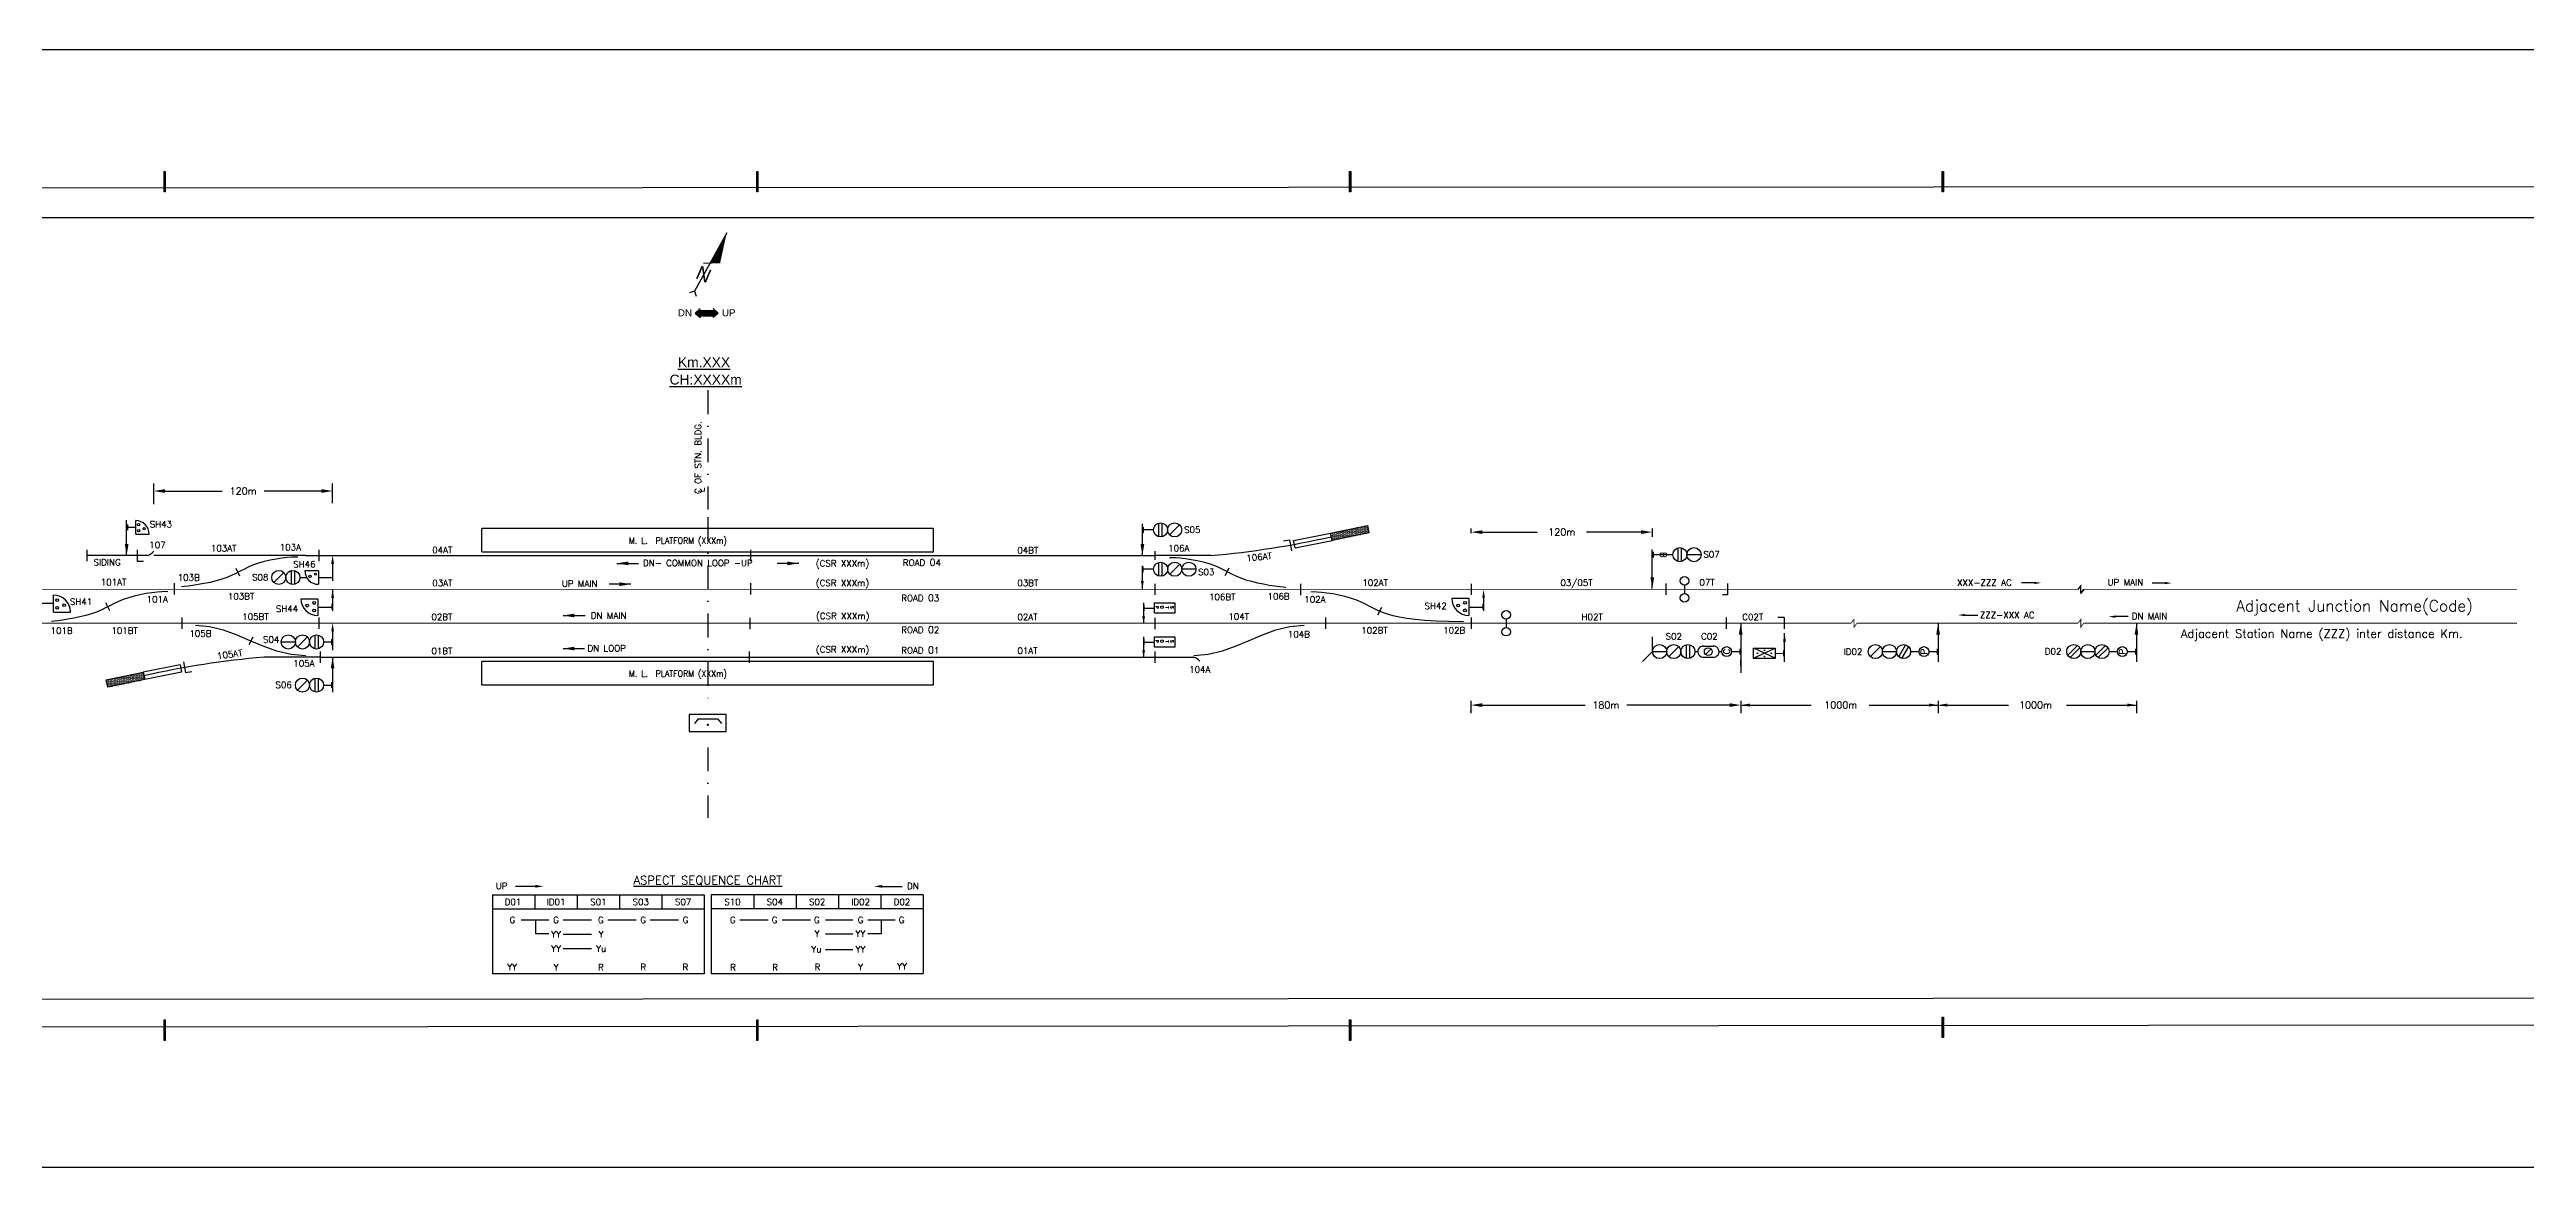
# Model space of a CAD drawing. Extents: x -19438 to 6205, y 191 to 8187.
# Drawn here: x -18953 to -18295, y 7890 to 8187 of the extents above; entities that cross this region are included whole.
import ezdxf
from ezdxf.enums import TextEntityAlignment as Align

# ---------------------------------------------------------------- set-up
doc = ezdxf.new("R2010")
doc.units = 0
doc.header["$LTSCALE"] = 0.5
doc.linetypes.add('DASHDOT', pattern=[25.4, 12.7, -6.35, 0, -6.35])
doc.linetypes.add('HIDDEN', pattern=[0.375, 0.25, -0.125])
doc.layers.get('0').update_dxf_attribs({"linetype": 'CONTINUOUS'})
doc.layers.get('DEFPOINTS').update_dxf_attribs({"linetype": 'CONTINUOUS'})
doc.layers.add('CHAINAGE', color=250, linetype='CONTINUOUS')
doc.layers.add('DIM', color=7, linetype='CONTINUOUS')
doc.styles.add('ARIAL', font='arial.ttf')
doc.styles.add('ROMANS', font='ROMANS.shx')
doc.dimstyles.get("Standard").update_dxf_attribs({"dimtxt": 0.18, "dimasz": 0.18, "dimexe": 0.18, "dimexo": 0.0625, "dimgap": 0.09, "dimtad": 0, "dimtih": 1, "dimtoh": 1, "dimdec": 4, "dimzin": 0, "dimdsep": 46, "dimtxsty": 'Standard', "dimcen": 0.09, "dimadec": 0, "dimazin": 0, "dimtfac": 1, "dimtdec": 4, "dimtofl": 0, "dimtmove": 0, "dimatfit": 3, "dimfxl": 1, "dimtolj": 1, "dimtzin": 0, "dimarcsym": 0})

# ---------------------------------------------------------------- blocks, each defined once
blk = doc.blocks.new('*D146')
at = {"color": 0, "lineweight": -2, "ltscale": 5, "transparency": 16777216}
for p, q in [((-18575.02, 8058.28), (-18575.02, 8059.52)), ((-18572.02, 8058.52), (-18557.49, 8058.52)), ((-18529.88, 8058.52), (-18544.41, 8058.52)), ((-18526.88, 8057.26), (-18526.88, 8059.52))]:
    blk.add_line(p, q, dxfattribs=at)
at = {"color": 0, "ltscale": 5, "transparency": 16777216}
for points in [[(-18572.02, 8059.02), (-18572.02, 8058.02), (-18575.02, 8058.52)], [(-18529.88, 8059.02), (-18529.88, 8058.02), (-18526.88, 8058.52)]]:
    blk.add_solid(points, dxfattribs=at)
at = {"layer": 'DEFPOINTS', "color": 0, "ltscale": 5, "transparency": 16777216}
for p in [(-18526.88, 8058.52), (-18575.02, 8053.28), (-18526.88, 8052.26)]:
    blk.add_point(p, dxfattribs=at)
at = {"color": 0, "ltscale": 5, "transparency": 16777216, "insert": (-18550.95, 8058.52), "char_height": 1.86, "attachment_point": 5, "style": 'ROMANS'}
blk.add_mtext('\\A1;120m', dxfattribs=at)
blk = doc.blocks.new('*D129')
at = {"color": 0, "lineweight": -2, "transparency": 16777216}
for p, q in [((-18925.05, 8065.95), (-18925.05, 8071.43)), ((-18922.05, 8069.43), (-18906.83, 8069.43)), ((-18880.53, 8069.43), (-18895.75, 8069.43)), ((-18877.53, 8066.19), (-18877.53, 8071.43))]:
    blk.add_line(p, q, dxfattribs=at)
at = {"color": 0, "transparency": 16777216}
for points in [[(-18922.05, 8069.93), (-18922.05, 8068.93), (-18925.05, 8069.43)], [(-18880.53, 8069.93), (-18880.53, 8068.93), (-18877.53, 8069.43)]]:
    blk.add_solid(points, dxfattribs=at)
at = {"layer": 'DEFPOINTS', "color": 0, "transparency": 16777216}
for p in [(-18877.53, 8069.43), (-18925.05, 8064.95), (-18877.53, 8065.19)]:
    blk.add_point(p, dxfattribs=at)
at = {"color": 0, "transparency": 16777216, "insert": (-18901.29, 8069.43), "char_height": 1.86, "attachment_point": 5, "style": 'ROMANS'}
blk.add_mtext('\\A1;120m', dxfattribs=at)

msp = doc.modelspace()

# ---------------------------------------------------------------- hatches: boundary and pattern name
h = msp.add_hatch(color=256)
h.dxf.hatch_style = 1
h.paths.add_polyline_path([(-18921.9776, 8154.3053), (-18922.2647, 8154.3053), (-18922.2647, 8148.8808), (-18921.9776, 8148.8808)])
h = msp.add_hatch(color=256)
h.dxf.hatch_style = 1
h.paths.add_polyline_path([(-18764.521, 8154.3053), (-18764.8081, 8154.3053), (-18764.8081, 8148.8808), (-18764.521, 8148.8808)])
h = msp.add_hatch(color=256)
h.dxf.hatch_style = 1
h.paths.add_polyline_path([(-18607.0253, 8154.3053), (-18607.3123, 8154.3053), (-18607.3123, 8148.8808), (-18607.0253, 8148.8808)])
h = msp.add_hatch(color=256)
h.dxf.hatch_style = 1
h.paths.add_polyline_path([(-18449.554, 8154.3053), (-18449.8411, 8154.3053), (-18449.8411, 8148.8808), (-18449.554, 8148.8808)])
h = msp.add_hatch(color=256)
h.dxf.hatch_style = 1
h.paths.add_polyline_path([(-18772.7986, 8138.0005), (-18777.2216, 8130.0035), (-18774.5402, 8130.121)])
h = msp.add_hatch(color=256)
h.dxf.hatch_style = 1
h.paths.add_polyline_path([(-18779.8508, 8117.4863), (-18779.8508, 8117.8809), (-18781.1942, 8116.7051), (-18779.8508, 8115.5294), (-18779.8508, 8115.924), (-18776.395, 8115.924), (-18776.395, 8115.5294), (-18775.0516, 8116.7051), (-18776.395, 8117.8809), (-18776.395, 8117.4863)])
h = msp.add_hatch()
h.set_pattern_fill('DOTS', color=256, scale=4.8)
h.set_pattern_definition([(0, (-19201.87638, 8096.01174), (0.15, 0.3), [0, -0.3])])
h.paths.add_polyline_path([(-18612.3888, 8058.2738), (-18611.988, 8056.3144), (-18602.1908, 8058.3185), (-18602.5916, 8060.2779)])
h = msp.add_hatch()
h.set_pattern_fill('DOTS', color=256, scale=4.8)
h.set_pattern_definition([(0, (-19379.35213, 8072.83102), (0.15, 0.3), [0, -0.3])])
h.paths.add_polyline_path([(-18927.4553, 8019.3546), (-18927.8561, 8021.3141), (-18937.6532, 8019.31), (-18937.2524, 8017.3506)])
h = msp.add_hatch(color=256)
h.dxf.hatch_style = 1
h.paths.add_polyline_path([(-18921.9776, 7928.9721), (-18922.2647, 7928.9721), (-18922.2647, 7923.5476), (-18921.9776, 7923.5476)])
h = msp.add_hatch(color=256)
h.dxf.hatch_style = 1
h.paths.add_polyline_path([(-18764.521, 7928.9721), (-18764.8081, 7928.9721), (-18764.8081, 7923.5476), (-18764.521, 7923.5476)])
h = msp.add_hatch(color=256)
h.dxf.hatch_style = 1
h.paths.add_polyline_path([(-18607.0253, 7928.9721), (-18607.3123, 7928.9721), (-18607.3123, 7923.5476), (-18607.0253, 7923.5476)])
h = msp.add_hatch(color=256)
h.dxf.hatch_style = 1
h.paths.add_polyline_path([(-18449.554, 7929.7221), (-18449.8411, 7929.7221), (-18449.8411, 7924.2976), (-18449.554, 7924.2976)])

# ---------------------------------------------------------------- linework, layer by layer
for p, q in [((-19394.8511, 8149.7242), (-17662.1127, 8150.6272)), ((-17669.1788, 8141.9942), (-19368.7605, 8141.9942)), ((-18772.7986, 8138.0005), (-18781.3674, 8122.5077)), ((-18778.9407, 8129.9282), (-18774.5402, 8130.121)), ((-18781.3674, 8122.5077), (-18782.681, 8122.0495)), ((-18781.3674, 8122.5077), (-18780.8933, 8121.1998)), ((-18932.0502, 8060.5205), (-18932.0502, 8059.0205)), ((-18929.851, 8059.7705), (-18932.0502, 8059.7705)), ((-18662.1816, 8059.8653), (-18662.1816, 8058.3653)), ((-18659.4296, 8059.1153), (-18662.1816, 8059.1153)), ((-18658.0046, 8057.2951), (-18658.0046, 8060.9355)), ((-18657.1046, 8057.2951), (-18657.1046, 8060.9355)), ((-18652.48, 8060.4423), (-18655.1292, 8057.7882)), ((-18622.6719, 8053.55), (-18623.2424, 8056.4952)), ((-18942.8645, 8053.8201), (-18942.8645, 8050.8201)), ((-18926.711, 8052.3201), (-18942.8645, 8052.3201)), ((-18929.4546, 8053.8197), (-18929.4546, 8050.8197)), ((-18884.7624, 8052.3201), (-18924.9819, 8052.3201)), ((-18902.1343, 8046.8326), (-18903.1886, 8048.8763)), ((-18881.1982, 8053.819), (-18881.1982, 8050.819)), ((-18877.5254, 8049.4615), (-18877.5254, 8045.5848)), ((-18766.5153, 8053.8387), (-18766.5153, 8050.8387)), ((-18662.2573, 8049.4144), (-18662.2573, 8047.9144)), ((-18659.4026, 8048.6644), (-18662.2573, 8048.6644)), ((-18659.0238, 8053.4455), (-18659.0238, 8051.1955)), ((-18644.1281, 8052.3068), (-18659.0238, 8052.3205)), ((-18657.9776, 8046.8442), (-18657.9776, 8050.4846)), ((-18657.0776, 8046.8442), (-18657.0776, 8050.4846)), ((-18652.4529, 8049.9915), (-18655.1022, 8047.3374)), ((-18648.1526, 8048.6644), (-18651.9026, 8048.6627)), ((-18640.3377, 8047.0285), (-18639.2834, 8049.0721)), ((-18526.7015, 8053.2802), (-18526.7015, 8051.7802)), ((-18521.4515, 8052.5302), (-18526.7015, 8052.5302)), ((-18520.0265, 8050.71), (-18520.0265, 8054.3504)), ((-18519.1265, 8050.71), (-18519.1265, 8054.3504)), ((-18513.9515, 8052.5302), (-18517.7015, 8052.5302)), ((-18919.6368, 8044.9855), (-18919.6368, 8041.9855)), ((-18893.151, 8045.1446), (-18890.5018, 8047.7987)), ((-18888.5264, 8048.2918), (-18888.5264, 8044.6515)), ((-18887.6264, 8048.2918), (-18887.6264, 8044.6515)), ((-18886.2014, 8046.4716), (-18884.398, 8046.4716)), ((-18877.5254, 8043.2876), (-18877.5254, 8041.7876)), ((-18766.4977, 8044.9453), (-18766.4977, 8041.9453)), ((-18659.0617, 8044.8205), (-18659.0617, 8041.8205)), ((-18620.3549, 8044.7829), (-18620.3549, 8041.7829)), ((-18575.0219, 8044.8205), (-18575.0219, 8041.8205)), ((-18523.2798, 8044.908), (-18523.2798, 8041.908)), ((-18518.3298, 8044.4455), (-18518.3298, 8042.1955)), ((-18506.9071, 8044.8659), (-18506.9071, 8041.8659)), ((-18425.4303, 8045.0312), (-18428.8053, 8045.0312)), ((-18413.0367, 8044.3375), (-18413.7995, 8043.3205)), ((-18413.0367, 8042.2772), (-18413.0367, 8044.3375)), ((-18413.0367, 8042.3034), (-18413.0367, 8044.3375)), ((-18413.0367, 8042.3034), (-18412.274, 8043.3205)), ((-18412.274, 8043.3205), (-18413.0367, 8042.3034)), ((-18390.7154, 8044.9839), (-18394.0904, 8044.9839)), ((-18951.6898, 8039.543), (-18954.9761, 8039.5484)), ((-18951.6898, 8037.293), (-18951.6898, 8041.793)), ((-18951.6898, 8037.293), (-18947.1898, 8037.293)), ((-18936.7314, 8037.6517), (-18937.7857, 8039.6954)), ((-18917.609, 8035.8205), (-18917.609, 8032.8205)), ((-18885.9425, 8040.842), (-18881.4425, 8040.842)), ((-18881.1982, 8035.8205), (-18881.1982, 8032.8205)), ((-18766.6877, 8035.7247), (-18766.6877, 8032.7247)), ((-18661.8722, 8037.6071), (-18661.8722, 8039.1071)), ((-18661.8722, 8038.3571), (-18659.1775, 8038.3571)), ((-18659.0238, 8035.734), (-18659.0238, 8032.734)), ((-18613.7159, 8035.8205), (-18613.7159, 8032.8205)), ((-18599.845, 8036.5357), (-18598.7907, 8038.5794)), ((-18575.0219, 8035.8205), (-18575.0219, 8032.8205)), ((-18565.7316, 8035.4455), (-18565.7316, 8033.1955)), ((-18507.3059, 8035.8205), (-18507.3059, 8032.8205)), ((-18491.8431, 8035.8205), (-18491.8431, 8032.8205)), ((-18443.8043, 8036.4974), (-18440.4293, 8036.4974)), ((-18400.4291, 8036.0726), (-18403.8041, 8036.0726)), ((-18898.6931, 8030.6118), (-18899.7474, 8028.5681)), ((-18891.1719, 8029.3413), (-18887.4219, 8029.343)), ((-18886.8715, 8028.0143), (-18884.2223, 8030.6684)), ((-18882.2469, 8031.1615), (-18882.2469, 8027.5211)), ((-18881.3469, 8031.1615), (-18881.3469, 8027.5211)), ((-18879.9219, 8029.3413), (-18877.7227, 8029.3413)), ((-18877.7227, 8028.5913), (-18877.7227, 8030.0913)), ((-18877.7227, 8028.5913), (-18877.7227, 8030.0913)), ((-18877.5254, 8031.924), (-18877.5254, 8027.2094)), ((-18661.8722, 8028.5728), (-18661.8722, 8030.0728)), ((-18661.8722, 8029.3228), (-18659.1775, 8029.3228)), ((-18526.8229, 8026.7889), (-18526.8229, 8030.7334)), ((-18491.7727, 8024.0318), (-18491.7727, 8031.6982)), ((-18917.1722, 8024.0785), (-18916.6016, 8021.1332)), ((-18880.8202, 8025.308), (-18895.7159, 8025.3217)), ((-18880.8202, 8026.808), (-18880.8202, 8023.808)), ((-18766.8903, 8026.8161), (-18766.8903, 8023.8161)), ((-18659.0238, 8026.8204), (-18659.0238, 8023.8204)), ((-18652.5929, 8025.3204), (-18648.727, 8025.3204)), ((-18529.4746, 8024.1372), (-18526.8229, 8026.7889)), ((-18526.8229, 8026.7889), (-18523.0729, 8026.7889)), ((-18522.5238, 8025.4631), (-18519.8721, 8028.1147)), ((-18517.8979, 8028.6091), (-18517.8979, 8024.9687)), ((-18516.9979, 8028.6091), (-18516.9979, 8024.9687)), ((-18515.5729, 8026.7889), (-18514.7962, 8026.7889)), ((-18513.4373, 8025.3003), (-18510.55, 8025.2999)), ((-18513.4324, 8028.2759), (-18510.5452, 8028.2755)), ((-18512.7594, 8026.0347), (-18511.2745, 8027.5197)), ((-18509.1723, 8026.7889), (-18508.4479, 8026.7889)), ((-18505.8229, 8026.7889), (-18503.5729, 8026.7889)), ((-18503.5729, 8026.0389), (-18503.5729, 8027.5389)), ((-18503.4059, 8023.0625), (-18503.4059, 8024.5625)), ((-18494.26, 8025.0068), (-18499.9412, 8027.6591)), ((-18494.3147, 8027.6319), (-18499.8878, 8025.068)), ((-18494.2483, 8026.33), (-18491.9225, 8026.3247)), ((-18491.9225, 8025.58), (-18491.9225, 8027.08)), ((-18468.951, 8025.4631), (-18466.2994, 8028.1147)), ((-18465.7502, 8026.7889), (-18462.0002, 8026.7889)), ((-18459.5935, 8028.5875), (-18461.4346, 8025.447)), ((-18458.8171, 8028.1323), (-18460.6582, 8024.9918)), ((-18458.2502, 8026.7889), (-18456.0002, 8026.7889)), ((-18453.3752, 8026.7889), (-18451.1252, 8026.7889)), ((-18451.1252, 8026.0389), (-18451.1252, 8027.5389)), ((-18413.9505, 8028.3942), (-18416.5246, 8025.82)), ((-18413.3141, 8027.7578), (-18415.8882, 8025.1836)), ((-18413.0444, 8026.7889), (-18409.2944, 8026.7889)), ((-18406.4505, 8028.3942), (-18409.0246, 8025.82)), ((-18405.8141, 8027.7578), (-18408.3882, 8025.1836)), ((-18405.5444, 8026.7889), (-18403.2944, 8026.7889)), ((-18400.6694, 8026.7889), (-18398.4194, 8026.7889)), ((-18398.4194, 8026.0389), (-18398.4194, 8027.5389)), ((-18886.8715, 8016.5579), (-18884.2223, 8019.2119)), ((-18882.2469, 8019.7051), (-18882.2469, 8016.0647)), ((-18881.3469, 8019.7051), (-18881.3469, 8016.0647)), ((-18879.9219, 8017.8849), (-18877.7227, 8017.8849)), ((-18877.7227, 8017.1349), (-18877.7227, 8018.6349)), ((-18575.0975, 8013.7266), (-18575.0975, 8010.4467)), ((-18575.0748, 8010.9076), (-18575.0748, 8011.0804)), ((-18572.0748, 8012.5804), (-18544.7719, 8012.5804)), ((-18506.3832, 8012.5804), (-18533.6862, 8012.5804)), ((-18503.4059, 8013.7266), (-18503.4059, 8010.4467)), ((-18502.9754, 8012.5841), (-18484.6758, 8012.5841)), ((-18469.2578, 8012.5841), (-18450.9581, 8012.5841)), ((-18450.9403, 8013.7236), (-18450.9403, 8010.4437)), ((-18450.5276, 8012.5841), (-18432.228, 8012.5841)), ((-18416.81, 8012.5841), (-18398.5104, 8012.5841)), ((-18398.2166, 8013.7266), (-18398.2166, 8010.4467)), ((-18780.3754, 8008.9303), (-18781.4145, 8007.7169)), ((-18780.3914, 8008.9303), (-18775.2441, 8008.9303)), ((-18775.2601, 8008.9303), (-18774.221, 8007.7169)), ((-18823.7, 7964.4455), (-18828.95, 7964.4455)), ((-18731.4656, 7964.4455), (-18726.2156, 7964.4455)), ((-18835.029, 7962.1973), (-18778.779, 7962.1973)), ((-18835.029, 7962.1973), (-18835.029, 7941.2542)), ((-18835.029, 7958.4473), (-18778.779, 7958.4473)), ((-18823.779, 7962.1973), (-18823.779, 7958.4473)), ((-18812.529, 7962.1973), (-18812.529, 7958.4473)), ((-18801.279, 7962.1973), (-18801.279, 7958.4473)), ((-18790.029, 7962.1973), (-18790.029, 7958.4473)), ((-18778.779, 7962.1973), (-18778.779, 7941.2542)), ((-18776.904, 7962.1973), (-18776.904, 7941.3068)), ((-18720.6437, 7962.1973), (-18776.904, 7962.1973)), ((-18720.6454, 7958.4473), (-18776.904, 7958.4473)), ((-18765.654, 7962.1973), (-18765.654, 7958.4473)), ((-18754.404, 7962.1973), (-18754.404, 7958.4473)), ((-18743.154, 7962.1973), (-18743.154, 7958.4473)), ((-18731.904, 7962.1973), (-18731.904, 7958.4473)), ((-18731.904, 7961.8223), (-18731.904, 7958.4473)), ((-18720.6437, 7962.1973), (-18720.653, 7941.3068)), ((-18827.3848, 7955.5325), (-18820.1054, 7955.5325)), ((-18823.6348, 7955.5325), (-18823.6348, 7951.8454)), ((-18820.0993, 7951.8454), (-18823.6348, 7951.8454)), ((-18816.279, 7955.5325), (-18808.779, 7955.5325)), ((-18816.279, 7951.7205), (-18808.779, 7951.7205)), ((-18804.3606, 7955.5325), (-18796.8606, 7955.5325)), ((-18793.1106, 7955.5325), (-18785.6106, 7955.5325)), ((-18769.3221, 7955.5325), (-18761.8221, 7955.5325)), ((-18758.0721, 7955.5325), (-18750.5721, 7955.5325)), ((-18746.5927, 7955.5325), (-18739.3221, 7955.5325)), ((-18746.5579, 7951.8298), (-18739.3221, 7951.8298)), ((-18739.0715, 7951.8298), (-18739.0579, 7951.8298)), ((-18735.3575, 7955.5325), (-18728.0721, 7955.5325)), ((-18731.8221, 7951.8454), (-18735.3575, 7951.8454)), ((-18731.8221, 7955.5325), (-18731.8221, 7951.8454)), ((-18816.279, 7947.9375), (-18808.779, 7947.9375)), ((-18746.5927, 7947.6759), (-18739.3221, 7947.6759)), ((-18778.779, 7941.2542), (-18835.029, 7941.2542)), ((-18776.904, 7941.3068), (-18720.653, 7941.3068)), ((-19368.7481, 7934.2441), (-17669.3322, 7935.1253)), ((-19368.7481, 7934.2441), (-17669.3322, 7935.1253)), ((-19368.7481, 7934.2441), (-17669.3322, 7935.1253)), ((-19394.8511, 7926.7453), (-17661.9968, 7928.2221))]:
    msp.add_line(p, q)
at = {"linetype": 'DASHDOT'}
msp.add_line((-18777.8463, 8117.4863), (-18777.8463, 8115.924), dxfattribs=at)
at = {"ltscale": 5}
for p, q in [((-18833.6876, 8059.5211), (-18837.8446, 8059.5211)), ((-18837.8446, 8053.3042), (-18837.8446, 8059.5211)), ((-18791.9989, 8059.5211), (-18833.6932, 8059.5211)), ((-18768.7939, 8059.5211), (-18791.9989, 8059.5211)), ((-18717.8325, 8059.5211), (-18769.6938, 8059.5211)), ((-18717.8325, 8053.3042), (-18717.8325, 8059.5211)), ((-18624.9178, 8056.1707), (-18623.2424, 8056.4952)), ((-18929.4546, 8050.8197), (-18927.748, 8050.8197)), ((-18877.5254, 8050.0701), (-18877.5254, 8049.4615)), ((-18662.3789, 8046.0881), (-18662.3789, 8049.6074)), ((-18877.5254, 8041.0376), (-18877.5254, 8037.5791)), ((-18571.7219, 8041.0705), (-18571.7219, 8037.612)), ((-18506.9071, 8041.8659), (-18508.2386, 8041.8659)), ((-18491.8431, 8035.8205), (-18493.5496, 8035.8205)), ((-18833.6876, 8024.2009), (-18837.8446, 8024.2009)), ((-18837.8446, 8017.984), (-18837.8446, 8024.2009)), ((-18791.9989, 8024.2009), (-18833.6932, 8024.2009)), ((-18768.7939, 8024.2009), (-18791.9989, 8024.2009)), ((-18717.8325, 8024.2009), (-18769.6938, 8024.2009)), ((-18717.8325, 8017.984), (-18717.8325, 8024.2009)), ((-18914.9262, 8021.4578), (-18916.6016, 8021.1332))]:
    msp.add_line(p, q, dxfattribs=at)
at = {"linetype": 'Continuous'}
for p, q in [((-18622.1859, 8056.2698), (-18612.3888, 8058.2738)), ((-18621.7851, 8054.3103), (-18622.1859, 8056.2698)), ((-18621.7851, 8054.3103), (-18611.988, 8056.3144)), ((-18612.3888, 8058.2738), (-18602.5916, 8060.2779)), ((-18611.988, 8056.3144), (-18612.3888, 8058.2738)), ((-18602.1908, 8058.3185), (-18611.988, 8056.3144)), ((-18602.5916, 8060.2779), (-18602.1908, 8058.3185)), ((-18918.059, 8023.3181), (-18927.8561, 8021.3141)), ((-18918.059, 8023.3181), (-18917.6582, 8021.3587)), ((-18937.6532, 8019.31), (-18927.8561, 8021.3141)), ((-18937.2524, 8017.3506), (-18937.6532, 8019.31)), ((-18927.4553, 8019.3546), (-18937.2524, 8017.3506)), ((-18927.8561, 8021.3141), (-18927.4553, 8019.3546)), ((-18917.6582, 8021.3587), (-18927.4553, 8019.3546))]:
    msp.add_line(p, q, dxfattribs=at)
at = {"linetype": 'HIDDEN', "ltscale": 27}
msp.add_line((-18877.5239, 8032.1364), (-18877.5239, 8031.924), dxfattribs=at)
for points in [[(-18922.2647, 8154.3053), (-18921.9776, 8154.3053), (-18921.9776, 8148.8808), (-18922.2647, 8148.8808)], [(-18764.8081, 8154.3053), (-18764.521, 8154.3053), (-18764.521, 8148.8808), (-18764.8081, 8148.8808)], [(-18607.3123, 8154.3053), (-18607.0253, 8154.3053), (-18607.0253, 8148.8808), (-18607.3123, 8148.8808)], [(-18449.8411, 8154.3053), (-18449.554, 8154.3053), (-18449.554, 8148.8808), (-18449.8411, 8148.8808)], [(-18653.7775, 8039.7071), (-18653.7775, 8037.0071), (-18659.1775, 8037.0071), (-18659.1775, 8039.7071)], [(-18653.7775, 8030.6728), (-18653.7775, 8027.9728), (-18659.1775, 8027.9728), (-18659.1775, 8030.6728)], [(-18499.9961, 8027.7165), (-18494.238, 8027.7165), (-18494.238, 8024.9722), (-18499.9961, 8024.9722)], [(-18773.0051, 8010.0907), (-18782.7551, 8010.0907), (-18782.7551, 8005.5907), (-18773.0051, 8005.5907)], [(-18922.2647, 7928.9721), (-18921.9776, 7928.9721), (-18921.9776, 7923.5476), (-18922.2647, 7923.5476)], [(-18764.8081, 7928.9721), (-18764.521, 7928.9721), (-18764.521, 7923.5476), (-18764.8081, 7923.5476)], [(-18607.3123, 7928.9721), (-18607.0253, 7928.9721), (-18607.0253, 7923.5476), (-18607.3123, 7923.5476)], [(-18449.8411, 7929.7221), (-18449.554, 7929.7221), (-18449.554, 7924.2976), (-18449.8411, 7924.2976)]]:
    msp.add_lwpolyline(points, close=True)
at = {"linetype": 'DASHDOT'}
for points in [[(-18777.8385, 8096.2137), (-18777.8385, 8064.5031)], [(-18777.8385, 8062.4721), (-18777.8385, 8012.8025)], [(-18777.8385, 8001.3589), (-18777.8385, 7982.6199)]]:
    msp.add_lwpolyline(points, dxfattribs=at)
at = {"linetype": 'ByBlock'}
for points in [[(-18886.7279, 8051.8534), (-18887.3651, 8051.8967), (-18888.3319, 8051.8681), (-18889.5593, 8051.7693), (-18890.9784, 8051.602), (-18892.5201, 8051.3679), (-18894.1155, 8051.0688), (-18895.6955, 8050.7064), (-18897.1913, 8050.2823), (-18898.5516, 8049.8004), (-18899.797, 8049.2733), (-18900.9658, 8048.7156), (-18902.0962, 8048.1419), (-18903.2267, 8047.5669), (-18904.3955, 8047.0053), (-18905.6409, 8046.4716), (-18907.0012, 8045.9805), (-18908.4974, 8045.5441), (-18910.08, 8045.1636), (-18911.6823, 8044.8376), (-18913.2375, 8044.5648), (-18914.6789, 8044.3438), (-18915.9396, 8044.1732), (-18916.9529, 8044.0518), (-18917.6519, 8043.978)], [(-18655.1789, 8051.7618), (-18654.5417, 8051.8051), (-18653.5749, 8051.7765), (-18652.3475, 8051.6777), (-18650.9284, 8051.5104), (-18649.3867, 8051.2763), (-18647.7914, 8050.9772), (-18646.2113, 8050.6147), (-18644.7155, 8050.1906), (-18643.3552, 8049.7088), (-18642.1098, 8049.1817), (-18640.941, 8048.624), (-18639.8106, 8048.0503), (-18638.6801, 8047.4753), (-18637.5114, 8046.9137), (-18636.266, 8046.38), (-18634.9056, 8045.8889), (-18633.4095, 8045.4525), (-18631.8268, 8045.0719), (-18630.2245, 8044.746), (-18628.6693, 8044.4732), (-18627.2279, 8044.2522), (-18625.9672, 8044.0816), (-18624.9539, 8043.9601), (-18624.2549, 8043.8864)], [(-18921.325, 8042.6725), (-18921.9622, 8042.7158), (-18922.929, 8042.6872), (-18924.1564, 8042.5884), (-18925.5754, 8042.4211), (-18927.1171, 8042.1871), (-18928.7125, 8041.8879), (-18930.2926, 8041.5255), (-18931.7883, 8041.1014), (-18933.1487, 8040.6195), (-18934.3941, 8040.0924), (-18935.5629, 8039.5347), (-18936.6933, 8038.961), (-18937.8238, 8038.386), (-18938.9925, 8037.8244), (-18940.2379, 8037.2907), (-18941.5983, 8036.7997), (-18943.0944, 8036.3632), (-18944.677, 8035.9827), (-18946.2794, 8035.6567), (-18947.8346, 8035.3839), (-18949.276, 8035.1629), (-18950.5367, 8034.9923), (-18951.55, 8034.8709), (-18952.249, 8034.7971)], [(-18617.6081, 8042.6725), (-18616.9709, 8042.7158), (-18616.0041, 8042.6872), (-18614.7766, 8042.5884), (-18613.3576, 8042.4211), (-18611.8159, 8042.1871), (-18610.2205, 8041.8879), (-18608.6405, 8041.5255), (-18607.1447, 8041.1014), (-18605.7843, 8040.6195), (-18604.5389, 8040.0924), (-18603.3702, 8039.5347), (-18602.2397, 8038.961), (-18601.1093, 8038.386), (-18599.9405, 8037.8244), (-18598.6951, 8037.2907), (-18597.3347, 8036.7997), (-18595.8198, 8036.3632), (-18594.1051, 8035.9827), (-18592.1446, 8035.6567), (-18589.8916, 8035.3839), (-18587.3, 8035.1629), (-18584.3234, 8034.9923), (-18580.9154, 8034.8709), (-18577.0296, 8034.7971)], [(-18884.7239, 8025.6873), (-18888.5093, 8026.0019), (-18892.3457, 8026.9151), (-18895.9563, 8028.2061), (-18899.4468, 8029.686), (-18902.9227, 8031.166), (-18906.4896, 8032.457), (-18910.2529, 8033.3702), (-18913.9979, 8033.6893)], [(-18648.6929, 8025.7747), (-18644.9075, 8026.0893), (-18641.0711, 8027.0025), (-18637.4605, 8028.2935), (-18633.97, 8029.7735), (-18630.4941, 8031.2534), (-18626.9273, 8032.5445), (-18623.1639, 8033.4576), (-18619.4189, 8033.7767)]]:
    msp.add_lwpolyline(points, dxfattribs=at)
for points in [[(-18884.7624, 8052.3201), (-18833.8601, 8052.3201)], [(-18837.8446, 8053.3042), (-18816.173, 8053.3042)], [(-18833.8446, 8052.3205), (-18787.7965, 8052.3205)], [(-18816.173, 8053.3042), (-18791.6798, 8053.3042)], [(-18791.6798, 8053.3042), (-18717.8325, 8053.3042)], [(-18787.7965, 8052.3205), (-18659.0238, 8052.3205)], [(-18880.8202, 8025.3224), (-18833.9906, 8025.3224)], [(-18833.9584, 8025.3223), (-18788.2441, 8025.3203)], [(-18788.2441, 8025.3203), (-18652.5929, 8025.3208)], [(-18837.8446, 8017.984), (-18816.173, 8017.984)], [(-18816.173, 8017.984), (-18791.6798, 8017.984)], [(-18791.6798, 8017.984), (-18717.8325, 8017.984)]]:
    msp.add_lwpolyline(points)
for points, const_width in [([(-19033.1446, 8043.3205), (-18560.5013, 8043.3205)], 0.225), ([(-18560.8506, 8043.3205), (-18413.7995, 8043.3205)], 0.225), ([(-18413.7995, 8043.3205), (-18413.0367, 8044.3375), (-18413.0367, 8042.3034), (-18412.274, 8043.3205)], 0.2), ([(-18412.274, 8043.3205), (-18297.1782, 8043.3205)], 0.225), ([(-18474.0601, 8034.3205), (-18473.2974, 8035.3375), (-18473.2974, 8033.3034), (-18472.5346, 8034.3205)], 0.2), ([(-18413.7995, 8034.3205), (-18413.0367, 8035.3375), (-18413.0367, 8033.3034), (-18412.274, 8034.3205)], 0.2), ([(-19088.681, 8034.3205), (-18474.0601, 8034.3205)], 0.225), ([(-18472.5346, 8034.3205), (-18413.7995, 8034.3205)], 0.225), ([(-18412.274, 8034.3205), (-18297.1782, 8034.3205)], 0.225)]:
    msp.add_lwpolyline(points, dxfattribs=dict(const_width=const_width))
at = {"ltscale": 5}
for points in [[(-18662.3679, 8043.2415), (-18662.3789, 8046.0881)], [(-18662.0392, 8039.7344), (-18662.0392, 8034.3551)], [(-18662.0392, 8030.7), (-18662.0392, 8025.3208)]]:
    msp.add_lwpolyline(points, dxfattribs=at)
at = {"linetype": 'HIDDEN', "ltscale": 27}
msp.add_lwpolyline([(-18877.5239, 8032.1364), (-18877.5239, 8031.924)], dxfattribs=at)
at = {"const_width": 0.3}
msp.add_lwpolyline([(-18777.9878, 8007.3353, -1), (-18777.6878, 8007.3353, -1)], format="xyb", close=True, dxfattribs=at)
for centre, radius in [((-18657.5546, 8059.1153), 1.875), ((-18653.8046, 8059.1153), 1.875), ((-18657.5276, 8048.6644), 1.875), ((-18653.7776, 8048.6644), 1.875), ((-18650.0276, 8048.6644), 1.875), ((-18519.5765, 8052.5302), 1.875), ((-18515.8265, 8052.5302), 1.875), ((-18891.8264, 8046.4716), 1.875), ((-18888.0764, 8046.4716), 1.875), ((-18518.3298, 8045.5705), 1.125), ((-18518.3298, 8041.0705), 1.125), ((-18950.6862, 8040.4334), 0.375), ((-18950.6862, 8038.4302), 0.375), ((-18948.8609, 8039.1431), 0.375), ((-18565.7316, 8036.5705), 1.125), ((-18889.2969, 8029.3413), 1.875), ((-18885.5469, 8029.3413), 1.875), ((-18881.7969, 8029.3413), 1.875), ((-18565.7316, 8032.0705), 1.125), ((-18524.9479, 8026.7889), 1.875), ((-18521.1979, 8026.7889), 1.875), ((-18517.4479, 8026.7889), 1.875), ((-18512.017, 8026.7772), 1.05), ((-18507.1354, 8026.7889), 1.3125), ((-18498.95, 8026.3375), 0.1031), ((-18497.1201, 8027.116), 0.1031), ((-18497.1201, 8025.5173), 0.1031), ((-18495.2695, 8026.3375), 0.1031), ((-18467.6252, 8026.7889), 1.875), ((-18463.8752, 8026.7889), 1.875), ((-18460.1252, 8026.7889), 1.875), ((-18454.6877, 8026.7889), 1.3125), ((-18414.9194, 8026.7889), 1.875), ((-18411.1694, 8026.7889), 1.875), ((-18407.4194, 8026.7889), 1.875), ((-18401.9819, 8026.7889), 1.3125), ((-18885.5469, 8017.8849), 1.875), ((-18881.7969, 8017.8849), 1.875)]:
    msp.add_circle(centre, radius)
at = {"linetype": 'Continuous'}
for centre, start, end in [((-18664.4964, 8287.515), 274.9492797, 282.8007339), ((-18875.3477, 7790.1135), 94.9492797, 102.8007339)]:
    msp.add_arc(centre, 236.0885, start, end, dxfattribs=at)
for centre, radius, start, end in [((-18927.9629, 8055.9925), 3.8799, 288.823386, 318.5771908), ((-18951.6898, 8037.293), 4.5, 0, 90), ((-18649.9788, 8021.648), 3.8799, 41.4228092, 71.176614), ((-18513.3107, 8026.7903), 1.4864, 88.1202494, 277.6352764), ((-18510.6578, 8026.7903), 1.4864, 262.4543336, 92.2497907)]:
    msp.add_arc(centre, radius, start, end)
at = {"ltscale": 5}
for points in [[(-18877.9004, 8050.0701), (-18877.5254, 8052.3201), (-18877.1504, 8050.0701)], [(-18662.0039, 8045.5046), (-18662.3789, 8043.2546), (-18662.7539, 8045.5046)], [(-18662.4142, 8036.1208), (-18662.0392, 8034.3551), (-18661.6642, 8036.1208)], [(-18877.8989, 8032.1364), (-18877.5239, 8034.3864), (-18877.1489, 8032.1364)], [(-18662.4142, 8027.0865), (-18662.0392, 8025.3208), (-18661.6642, 8027.0865)]]:
    msp.add_solid(points, dxfattribs=at)
for points in [[(-18800.1115, 8050.5337), (-18800.1115, 8049.9087), (-18801.9865, 8050.2212)], [(-18755.5656, 8050.524), (-18755.5656, 8049.899), (-18753.6906, 8050.2115)], [(-18800.1827, 8045.0031), (-18800.1827, 8044.3781), (-18798.3077, 8044.6906)], [(-18425.4303, 8045.3437), (-18425.4303, 8044.7187), (-18423.5553, 8045.0312)], [(-18390.7154, 8045.2964), (-18390.7154, 8044.6714), (-18388.8404, 8044.9839)], [(-18814.4353, 8036.6826), (-18814.4353, 8036.0576), (-18816.3103, 8036.3701)], [(-18443.8043, 8036.1849), (-18443.8043, 8036.8099), (-18445.6793, 8036.4974)], [(-18403.8041, 8035.7601), (-18403.8041, 8036.3851), (-18405.6791, 8036.0726)], [(-18492.1477, 8029.4653), (-18491.3977, 8029.4653), (-18491.7727, 8031.7153)], [(-18814.4353, 8027.9024), (-18814.4353, 8027.2774), (-18816.3103, 8027.5899)], [(-18572.0748, 8013.0804), (-18572.0748, 8012.0804), (-18575.0748, 8012.5804)], [(-18506.3832, 8013.0804), (-18506.3832, 8012.0804), (-18503.3832, 8012.5804)], [(-18500.9309, 8012.9966), (-18500.9309, 8012.1716), (-18503.4059, 8012.5841)], [(-18453.3974, 8012.9966), (-18453.3974, 8012.1716), (-18450.9224, 8012.5841)], [(-18448.4831, 8012.9966), (-18448.4831, 8012.1716), (-18450.9581, 8012.5841)], [(-18400.6916, 8012.9966), (-18400.6916, 8012.1716), (-18398.2166, 8012.5841)], [(-18823.7, 7964.8205), (-18823.7, 7964.0705), (-18821.45, 7964.4455)], [(-18731.4656, 7964.8205), (-18731.4656, 7964.0705), (-18733.7156, 7964.4455)]]:
    msp.add_solid(points)
at = {"layer": 'CHAINAGE'}
msp.add_lwpolyline([(-17619.763, 7889.8014), (-19437.9508, 7889.8014), (-19437.9508, 8186.668), (-17619.763, 8186.668)], close=True, dxfattribs=at)
at = {"layer": 'DIM', "ltscale": 5}
for p, q in [((-18781.1942, 8116.7051), (-18779.8508, 8117.8809)), ((-18781.1942, 8116.7051), (-18779.8508, 8115.5294)), ((-18779.8508, 8115.924), (-18776.395, 8115.924)), ((-18779.8508, 8115.924), (-18779.8508, 8115.5294)), ((-18775.0516, 8116.7051), (-18776.395, 8117.8809)), ((-18775.0516, 8116.7051), (-18776.395, 8115.5294)), ((-18776.395, 8115.924), (-18776.395, 8115.5294)), ((-18929.851, 8057.9705), (-18929.851, 8061.5705)), ((-18929.851, 8057.9705), (-18926.251, 8057.9705)), ((-18881.2711, 8048.2556), (-18884.8711, 8048.2556)), ((-18881.2711, 8048.2556), (-18881.2711, 8044.6556)), ((-18881.2711, 8046.4556), (-18877.5254, 8046.461)), ((-18881.4425, 8040.842), (-18881.4425, 8036.342)), ((-18881.4425, 8038.592), (-18877.6925, 8038.5974)), ((-18877.6925, 8039.4457), (-18877.6925, 8037.9457)), ((-18575.639, 8040.8749), (-18580.139, 8040.8749)), ((-18575.639, 8040.8749), (-18575.639, 8036.3749)), ((-18575.639, 8038.6249), (-18571.889, 8038.6303)), ((-18571.889, 8039.4786), (-18571.889, 8037.9786))]:
    msp.add_line(p, q, dxfattribs=at)
for centre, radius in [((-18929.0481, 8060.5086), 0.3), ((-18929.0481, 8058.8802), 0.3), ((-18927.5878, 8059.4506), 0.3), ((-18883.5343, 8046.7755), 0.3), ((-18882.074, 8047.3459), 0.3), ((-18884.2714, 8038.9919), 0.375), ((-18882.4462, 8039.7048), 0.375), ((-18882.4462, 8037.7016), 0.375), ((-18578.4679, 8039.0248), 0.375), ((-18576.6426, 8039.7377), 0.375), ((-18576.6426, 8037.7345), 0.375)]:
    msp.add_circle(centre, radius, dxfattribs=at)
for centre, radius, start, end in [((-18929.851, 8057.9705), 3.6, 0, 90), ((-18881.2711, 8048.2556), 3.6, 180, 270), ((-18881.4425, 8040.842), 4.5, 180, 270), ((-18575.639, 8040.8749), 4.5, 180, 270)]:
    msp.add_arc(centre, radius, start, end, dxfattribs=at)
for points in [[(-18877.9004, 8050.0701), (-18877.1504, 8050.0701), (-18877.5254, 8052.3201)], [(-18877.9004, 8041.0376), (-18877.1504, 8041.0376), (-18877.5254, 8043.2876)], [(-18572.0969, 8041.0705), (-18571.3469, 8041.0705), (-18571.7219, 8043.3205)]]:
    msp.add_solid(points, dxfattribs=at)

# ---------------------------------------------------------------- texts
at = {"style": 'ROMANS'}
for s, p in [('C', (-18779.5525, 8069.4294)), ('L', (-18778.7059, 8069.7597))]:
    msp.add_text(s, height=1.7, rotation=90, dxfattribs=at).set_placement(p, align=Align.CENTER)
at = {"style": 'ROMANS', "width": 0.9}
for p in [(-18798.8066, 8054.9259), (-18798.8066, 8019.6058)]:
    msp.add_text('M. L.  PLATFORM (XXXm)', height=1.6875, dxfattribs=at).set_placement(p, align=Align.BOTTOM_LEFT)
at = {"style": 'ROMANS'}
for s, height, p in [('04AT', 1.6875, (-18851.0506, 8052.4121)), ('DN- COMMON LOOP -UP', 1.6875, (-18795.052, 8048.9667)), ('04BT', 1.6875, (-18695.6029, 8052.3526)), ('03AT', 1.6875, (-18851.0375, 8043.6416)), ('UP MAIN', 1.6875, (-18816.629, 8043.4682)), ('03BT', 1.6875, (-18695.6029, 8043.6524)), ('XXX-ZZZ AC', 1.6875, (-18445.9235, 8043.7627)), ('02BT', 1.6875, (-18851.2761, 8034.6505)), ('DN MAIN', 1.6875, (-18808.9249, 8035.0173)), ('02AT', 1.6875, (-18695.5687, 8034.5992)), ('ZZZ-XXX AC', 1.6875, (-18439.8604, 8035.1304)), ('Adjacent Junction Name(Code)', 3, (-18371.7485, 8036.5398)), ('Adjacent Station Name (ZZZ) inter distance Km.', 2.25, (-18386.4434, 8029.7671)), ('01BT', 1.6875, (-18851.2749, 8025.6105)), ('DN LOOP', 1.6875, (-18809.8012, 8026.3354)), ('01AT', 1.6875, (-18695.5687, 8025.6573))]:
    msp.add_text(s, height=height, dxfattribs=at).set_placement(p, align=Align.BOTTOM_LEFT)
for s, p in [('(CSR XXXm)', (-18734.9616, 8048.8654)), ('101AT', (-18932.3206, 8043.8772)), ('103BT', (-18898.3303, 8040.107)), ('(CSR XXXm)', (-18734.9616, 8043.6784)), ('105BT', (-18894.5314, 8034.7078)), ('(CSR XXXm)', (-18734.8994, 8034.8981)), ('101BT', (-18929.281, 8031.0213)), ('(CSR XXXm)', (-18734.9479, 8026.008))]:
    msp.add_text(s, height=1.6875, dxfattribs=at).set_placement(p, align=Align.BOTTOM_RIGHT)
for s, rotation, p in [('B', 270, (-18523.9915, 8052.47)), ('C', 90, (-18507.1354, 8026.7889)), ('P', 90, (-18454.6877, 8026.7889)), ('P', 90, (-18401.9819, 8026.7889))]:
    msp.add_text(s, height=1.6875, rotation=rotation, dxfattribs=at).set_placement(p, align=Align.MIDDLE)
for s, p in [('UP MAIN', (-18405.9296, 8045.2091)), ('DN MAIN', (-18399.5085, 8036.1962)), ('ID02', (-18476.0598, 8026.7637)), ('D02', (-18422.6055, 8026.8368))]:
    msp.add_text(s, height=1.6875, dxfattribs=at).set_placement(p, align=Align.MIDDLE_LEFT)
for s, p in [('UP', (-18834.1669, 7963.6955)), ('DN', (-18724.8973, 7963.6955))]:
    msp.add_text(s, height=1.6875, dxfattribs=at).set_placement(p)
for s, height, p in [('%%UASPECT SEQUENCE CHART', 2.25, (-18777.8314, 7965.9775)), ('D01', 1.6875, (-18829.6105, 7960.3223)), ('ID01', 1.6875, (-18818.154, 7960.3223)), ('S01', 1.6875, (-18806.904, 7960.3223)), ('S03', 1.6875, (-18795.654, 7960.3223)), ('S07', 1.6875, (-18784.404, 7960.3223)), ('S10', 1.6875, (-18771.279, 7960.3223)), ('S04', 1.6875, (-18760.029, 7960.3223)), ('S02', 1.6875, (-18748.779, 7960.3223)), ('ID02 ', 1.6875, (-18736.6526, 7960.3223)), ('D02', 1.6875, (-18726.255, 7960.3223)), ('G', 1.6875, (-18829.7468, 7955.5325)), ('YY', 1.6875, (-18818.154, 7951.7205)), ('G', 1.6875, (-18818.154, 7955.5325)), ('G', 1.6875, (-18806.2356, 7955.5325)), ('Y', 1.6875, (-18806.1843, 7951.7205)), ('G', 1.6875, (-18794.9856, 7955.5325)), ('G', 1.6875, (-18783.7356, 7955.5325)), ('G', 1.6875, (-18771.1971, 7955.5325)), ('G', 1.6875, (-18760.0913, 7955.5325)), ('Y', 1.6875, (-18748.8102, 7951.8669)), ('G', 1.6875, (-18748.8413, 7955.5325)), ('YY', 1.6875, (-18737.2835, 7951.8669)), ('G', 1.6875, (-18737.2318, 7955.5325)), ('G', 1.6875, (-18726.3413, 7955.5325)), ('YY', 1.6875, (-18829.8097, 7943.0334)), ('YY', 1.6875, (-18818.154, 7947.9375)), ('Y', 1.6875, (-18818.154, 7942.9554)), ('Yu', 1.6875, (-18806.1867, 7947.9248)), ('R', 1.6875, (-18806.2356, 7942.9554)), ('R', 1.6875, (-18794.9856, 7942.9948)), ('R', 1.6875, (-18783.8116, 7942.9948)), ('R', 1.6875, (-18771.1285, 7942.9443)), ('R', 1.6875, (-18759.9525, 7942.9443)), ('Yu', 1.6875, (-18748.9898, 7947.758)), ('R', 1.6875, (-18748.6904, 7943.0173)), ('YY', 1.6875, (-18737.2606, 7947.7631)), ('Y', 1.6875, (-18737.2606, 7943.0173)), ('YY', 1.6875, (-18726.2256, 7943.1711))]:
    msp.add_text(s, height=height, dxfattribs=at).set_placement(p, align=Align.MIDDLE)
at = {"insert": (-18781.2568, 8071.3303), "char_height": 1.6875, "attachment_point": 1, "rotation": 90, "style": 'ROMANS'}
msp.add_mtext_dynamic_manual_height_columns('OF STN. BLDG.', width=21.407901, gutter_width=11.25, heights=[5.8038], dxfattribs=at)
at = {"char_height": 1.6875, "attachment_point": 1, "style": 'ROMANS'}
for s, insert in [('ROAD {\\H1.08333x;0}4', (-18726.002, 8051.403)), ('ROAD {\\H1.08333x;0}3', (-18726.4307, 8041.9739)), ('ROAD {\\H1.08333x;0}2', (-18726.4307, 8033.5448)), ('ROAD {\\H1.08333x;0}1', (-18726.4307, 8028.116))]:
    msp.add_mtext_dynamic_manual_height_columns(s, width=21.407901, gutter_width=11.25, heights=[5.8038], dxfattribs=dict(at, insert=insert))
at = {"char_height": 0.8034, "width": 1.213379, "attachment_point": 9, "rotation": 270, "style": 'ROMANS'}
for insert in [(-18658.8966, 8038.2109), (-18658.8966, 8029.1766)]:
    msp.add_mtext('S\\PT\\PO\\PP', dxfattribs=dict(at, insert=insert))
at = {"attachment_point": 5, "style": 'ROMANS'}
for s, insert, char_height in [('\\A1;180m', (-18539.229, 8012.5804), 1.86), ('\\A1;1000m', (-18476.8337, 8012.5841), 1.85625), ('1000m', (-18425.0568, 8012.5841), 1.86)]:
    msp.add_mtext(s, dxfattribs=dict(at, insert=insert, char_height=char_height))
at = {"style": 'ROMANS'}
for tag, p in [('107', (-18924.061, 8053.771)), ('SIDING', (-18937.4239, 8049.1569)), ('103AT', (-18906.4634, 8052.9022)), ('C02T', (-18500.2176, 8034.6411)), ('S02', (-18521.1667, 8029.4777)), ('C02', (-18511.7374, 8029.4777))]:
    msp.add_attdef(tag, text='SXX', height=1.6875, dxfattribs=at).set_placement(p, align=Align.BOTTOM_CENTER)
for tag, p in [('103A', (-18888.7491, 8055.3515)), ('S05', (-18649.1205, 8059.9862)), ('S03', (-18645.4106, 8048.7893)), ('103B', (-18915.7524, 8047.3094)), ('S08', (-18896.7566, 8047.339)), ('106BT', (-18641.1572, 8042.158)), ('102AT', (-18600.5359, 8045.9296)), ('03/05T', (-18547.0307, 8045.9197)), ('101A', (-18924.1193, 8041.5411)), ('104T', (-18636.7771, 8036.9485)), ('H02T', (-18542.8712, 8036.8542)), ('101B', (-18949.519, 8033.1922)), ('105B', (-18912.6506, 8032.4298)), ('S04', (-18893.8677, 8030.8397)), ('104B', (-18620.788, 8032.25)), ('102BT', (-18600.7145, 8033.2555)), ('105A', (-18885.1496, 8024.4865)), ('104A', (-18647.1251, 8022.8785)), ('S06', (-18890.5352, 8018.8002))]:
    msp.add_attdef(tag, text='XXX', height=1.6875, dxfattribs=at).set_placement(p, align=Align.TOP_CENTER)
msp.add_attdef('SH46', text='Sh', height=1.6875, dxfattribs=at).set_placement((-18887.9896, 8049.9884), align=Align.MIDDLE_LEFT)
for tag, rotation, p in [('106AT', 5.5163412, (-18631.2322, 8050.5629)), ('105AT', 7.222982, (-18904.6821, 8024.7081))]:
    msp.add_attdef(tag, text='SXX', height=1.6875, rotation=rotation, dxfattribs=at).set_placement(p, align=Align.BOTTOM_CENTER)
msp.add_attdef('SH41', text='Sh', height=1.6875, dxfattribs=at).set_placement((-18941.3953, 8040.0458), align=Align.MIDDLE_RIGHT)
at = {"layer": 'DIM', "ltscale": 5, "style": 'ARIAL'}
msp.add_text('N', height=3.6562, rotation=156.6871126, dxfattribs=at).set_placement((-18777.2305, 8126.258), align=Align.MIDDLE_LEFT)
for s, p in [('DN', (-18785.7808, 8115.8289)), ('UP', (-18774.0791, 8115.8423))]:
    msp.add_text(s, height=1.86, dxfattribs=at).set_placement(p)
for s, p in [('%%UKm.XXX', (-18778.8404, 8102.3159)), ('%%UCH:XXXXm', (-18778.4046, 8097.7152))]:
    msp.add_text(s, height=2.625, dxfattribs=at).set_placement(p, align=Align.CENTER)
at = {"layer": 'DIM', "ltscale": 5, "style": 'ROMANS'}
for tag, p in [('SH43', (-18926.1212, 8060.6255)), ('106A', (-18655.5166, 8054.2538)), ('S07', (-18513.3213, 8052.6056)), ('106B', (-18629.1224, 8041.4358)), ('07T', (-18514.3687, 8045.167)), ('SH44', (-18892.5954, 8038.1546)), ('102A', (-18619.3588, 8040.6376)), ('SH42', (-18587.4102, 8038.9305)), ('102B', (-18582.4612, 8032.4314))]:
    msp.add_attdef(tag, text='Sh', height=1.6875, dxfattribs=at).set_placement(p, align=Align.MIDDLE_LEFT)

# ---------------------------------------------------------------- dimensions: what is measured, and where the dimension line sits
dim = msp.add_linear_dim(base=(-18877.5254, 8069.4288), p1=(-18925.0535, 8064.9479), p2=(-18877.5254, 8065.1924), text='120m', dimstyle='Standard', override={"dimtxt": 1.86, "dimasz": 3, "dimexe": 2, "dimexo": 1, "dimgap": 2, "dimdec": 2, "dimlfac": 2.5, "dimpost": 'm', "dimtxsty": 'ROMANS'})
dim.commit()
dim.dimension.update_dxf_attribs({"geometry": '*D129', "text_midpoint": (-18901.2895, 8069.4288)})
at = {"ltscale": 5}
dim = msp.add_linear_dim(base=(-18526.8773, 8058.5208), p1=(-18575.0219, 8053.2773), p2=(-18526.8773, 8052.263), text='120m', dimstyle='Standard', override={"dimtxt": 1.86, "dimasz": 3, "dimexe": 1, "dimexo": 5, "dimgap": 3, "dimdec": 0, "dimlfac": 2.5, "dimpost": 'm', "dimtxsty": 'ROMANS', "dimtdec": 2}, dxfattribs=at)
dim.commit()
dim.dimension.update_dxf_attribs({"geometry": '*D146', "text_midpoint": (-18550.9496, 8058.5208)})

# ---------------------------------------------------------------- leaders
for points in [[(-18932.2475, 8052.3329), (-18932.2475, 8061.6815)], [(-18662.3789, 8052.3205), (-18662.3789, 8060.7553)], [(-18801.9865, 8050.2212), (-18796.2492, 8050.2212)], [(-18753.6906, 8050.2115), (-18759.4279, 8050.2115)], [(-18526.8988, 8043.5308), (-18526.8988, 8053.9109)], [(-18798.3077, 8044.6906), (-18804.0449, 8044.6906)], [(-18816.3103, 8036.3701), (-18810.4105, 8036.3701)], [(-18503.4059, 8034.3205), (-18503.4059, 8021.1137)], [(-18450.9581, 8034.3205), (-18450.9581, 8024.0978)], [(-18398.2523, 8034.3205), (-18398.2523, 8024.0978)], [(-18877.5254, 8025.3224), (-18877.5254, 8015.9739)], [(-18816.3103, 8027.5899), (-18810.573, 8027.5899)]]:
    msp.add_leader(points, dimstyle='Standard', override={"dimtxt": 2.25, "dimasz": 3, "dimexe": 2, "dimexo": 1, "dimgap": 2, "dimtad": 0, "dimdec": 2, "dimpost": 'mm', "dimtxsty": 'ROMANS', "dimtdec": 2}, dxfattribs=at)

doc.saveas('drawing.dxf')
